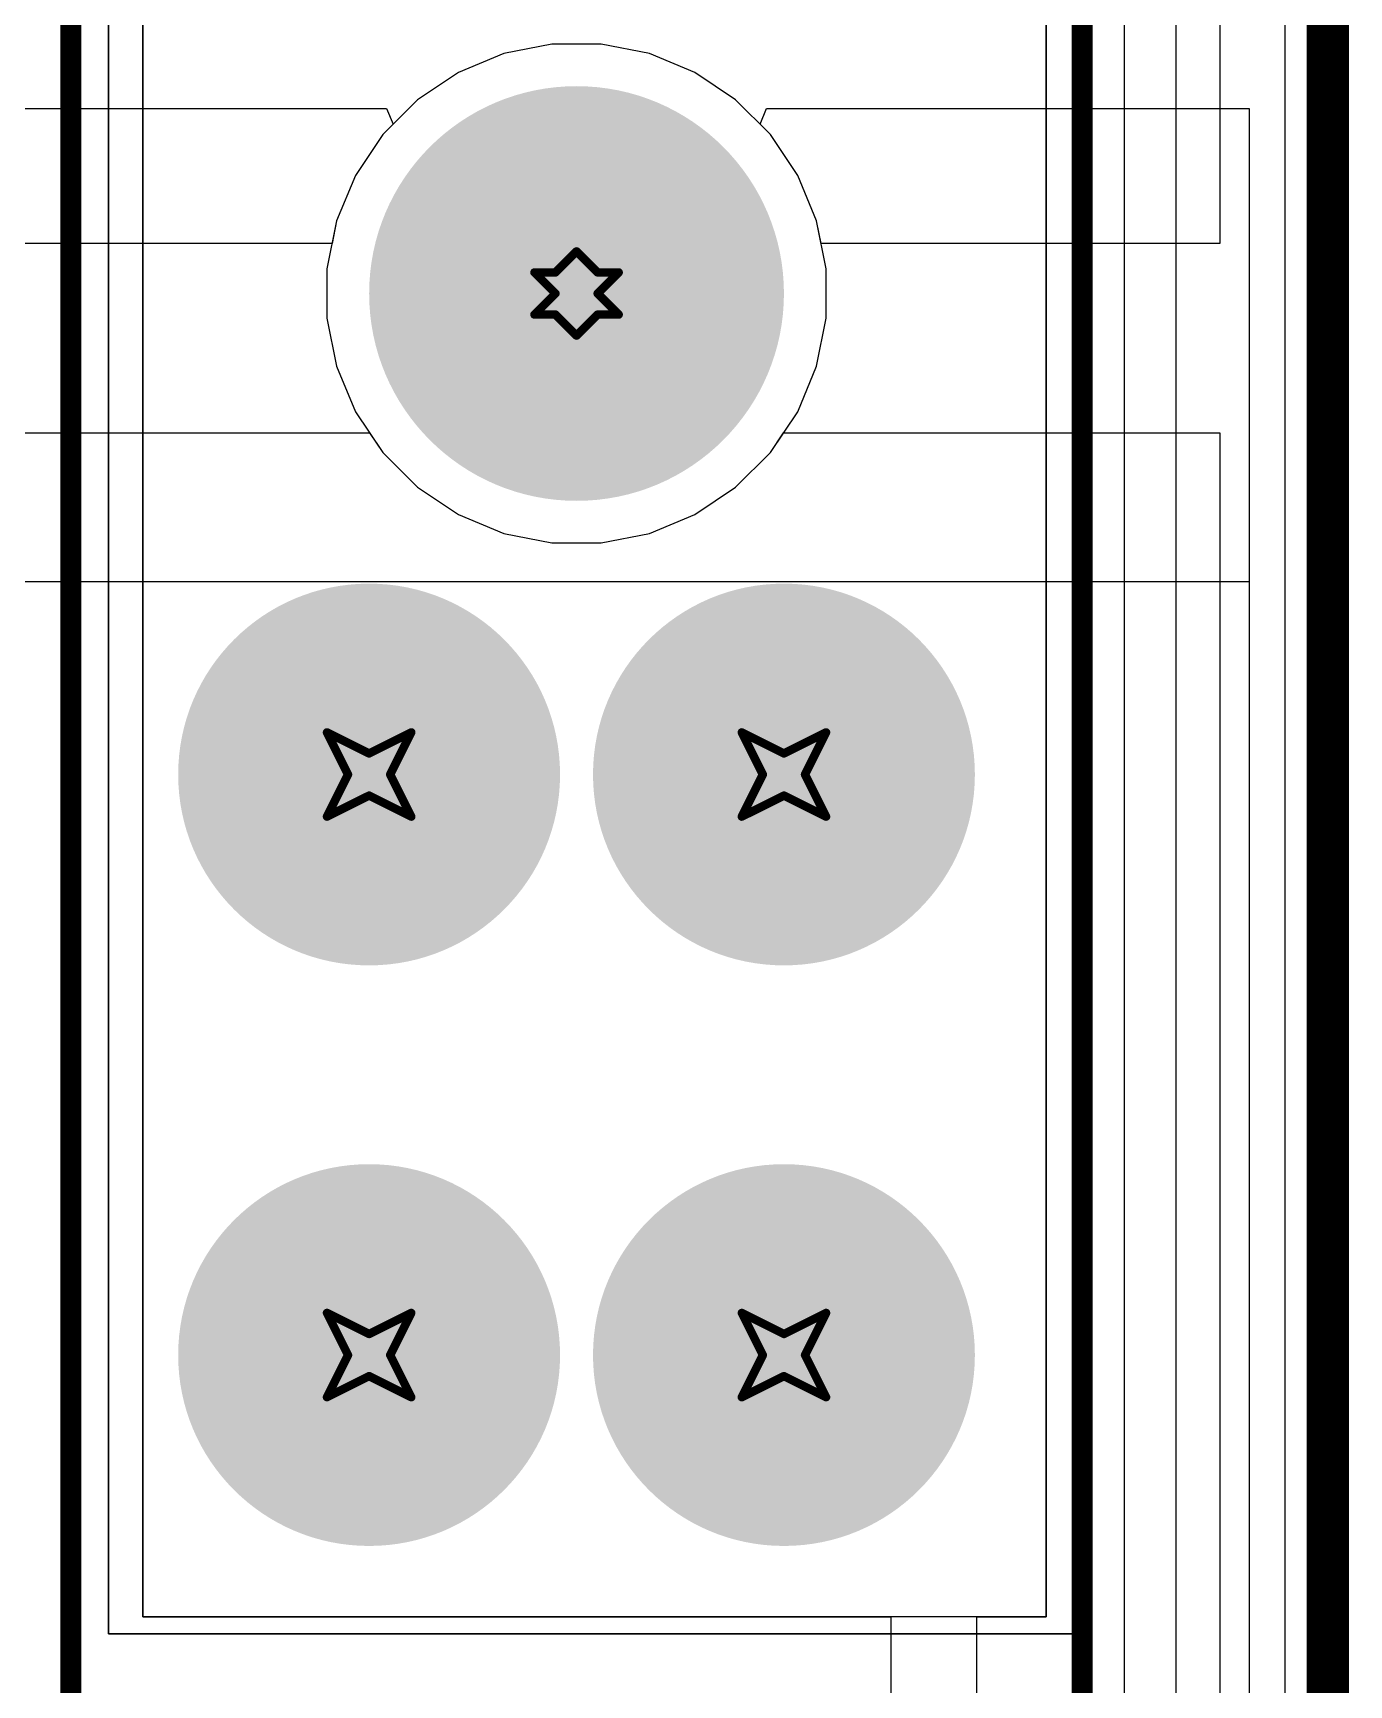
# Model space of a CAD drawing. Header units: inches. Extents: x -3 to 5259, y -3 to 5282.
# Drawn here: x 139.47 to 147.4, y 43.81 to 53.77 of the extents above; entities that cross this region are included whole.
import ezdxf

# ---------------------------------------------------------------- set-up
doc = ezdxf.new("R2010")
doc.units = ezdxf.units.IN
for name, color, linetype in [('Board Outline', 216, 'Continuous'), ('Bottom Layer', 5, 'Continuous'), ('Bottom Solder', 6, 'Continuous'), ('Drill Drawing', 1, 'Continuous'), ('Layer 1', 16, 'Continuous'), ('Layer 2', 76, 'Continuous'), ('Multi-Layer', 9, 'Continuous'), ('Pad Holes', 156, 'Continuous'), ('Top Layer', 1, 'Continuous'), ('Top Overlay', 2, 'Continuous'), ('Top Solder', 216, 'Continuous')]:
    doc.layers.add(name, color=color, linetype=linetype)

# ---------------------------------------------------------------- blocks, each defined once
blk = doc.blocks.new('178_6165_0002_193')
at = {"layer": 'Bottom Layer'}
h = blk.add_hatch(color=5, dxfattribs=at)
edge = h.paths.add_edge_path()
edge.add_arc((2.8999, 1.2501), 1.1, 0, 360)
h = blk.add_hatch(color=5, dxfattribs=at)
edge = h.paths.add_edge_path()
edge.add_arc((6.4, 1.2501), 1.1, 0, 360)
h = blk.add_hatch(color=5, dxfattribs=at)
edge = h.paths.add_edge_path()
edge.add_arc((2.8999, -1.2501), 1.1, 0, 360)
h = blk.add_hatch(color=5, dxfattribs=at)
edge = h.paths.add_edge_path()
edge.add_arc((6.4, -1.2501), 1.1, 0, 360)
at = {"layer": 'Bottom Solder'}
h = blk.add_hatch(color=6, dxfattribs=at)
edge = h.paths.add_edge_path()
edge.add_arc((2.8999, 1.2501), 1.1508, 0, 360)
h = blk.add_hatch(color=6, dxfattribs=at)
edge = h.paths.add_edge_path()
edge.add_arc((6.4, 1.2501), 1.1508, 0, 360)
h = blk.add_hatch(color=6, dxfattribs=at)
edge = h.paths.add_edge_path()
edge.add_arc((0, 0.0001), 0.1016, 0, 360)
h = blk.add_hatch(color=6, dxfattribs=at)
edge = h.paths.add_edge_path()
edge.add_arc((2.8999, -1.2501), 1.1508, 0, 360)
h = blk.add_hatch(color=6, dxfattribs=at)
edge = h.paths.add_edge_path()
edge.add_arc((6.4, -1.2501), 1.1508, 0, 360)
at = {"layer": 'Layer 1'}
h = blk.add_hatch(color=16, dxfattribs=at)
edge = h.paths.add_edge_path()
edge.add_arc((2.8999, 1.2501), 1.1, 0, 360)
h = blk.add_hatch(color=16, dxfattribs=at)
edge = h.paths.add_edge_path()
edge.add_arc((6.4, 1.2501), 1.1, 0, 360)
h = blk.add_hatch(color=16, dxfattribs=at)
edge = h.paths.add_edge_path()
edge.add_arc((2.8999, -1.2501), 1.1, 0, 360)
h = blk.add_hatch(color=16, dxfattribs=at)
edge = h.paths.add_edge_path()
edge.add_arc((6.4, -1.2501), 1.1, 0, 360)
at = {"layer": 'Layer 2'}
h = blk.add_hatch(color=76, dxfattribs=at)
edge = h.paths.add_edge_path()
edge.add_arc((2.8999, 1.2501), 1.1, 0, 360)
h = blk.add_hatch(color=76, dxfattribs=at)
edge = h.paths.add_edge_path()
edge.add_arc((6.4, 1.2501), 1.1, 0, 360)
h = blk.add_hatch(color=76, dxfattribs=at)
edge = h.paths.add_edge_path()
edge.add_arc((2.8999, -1.2501), 1.1, 0, 360)
h = blk.add_hatch(color=76, dxfattribs=at)
edge = h.paths.add_edge_path()
edge.add_arc((6.4, -1.2501), 1.1, 0, 360)
at = {"layer": 'Multi-Layer'}
h = blk.add_hatch(color=9, dxfattribs=at)
edge = h.paths.add_edge_path()
edge.add_arc((2.8999, 1.2501), 1.1, 0, 360)
h = blk.add_hatch(color=9, dxfattribs=at)
edge = h.paths.add_edge_path()
edge.add_arc((6.4, 1.2501), 1.1, 0, 360)
h = blk.add_hatch(color=9, dxfattribs=at)
edge = h.paths.add_edge_path()
edge.add_arc((2.8999, -1.2501), 1.1, 0, 360)
h = blk.add_hatch(color=9, dxfattribs=at)
edge = h.paths.add_edge_path()
edge.add_arc((6.4, -1.2501), 1.1, 0, 360)
at = {"layer": 'Pad Holes'}
h = blk.add_hatch(color=7, dxfattribs=at)
edge = h.paths.add_edge_path()
edge.add_arc((2.8999, 1.2501), 0.75, 0, 360)
h = blk.add_hatch(color=7, dxfattribs=at)
edge = h.paths.add_edge_path()
edge.add_arc((6.4, 1.2501), 0.75, 0, 360)
h = blk.add_hatch(color=7, dxfattribs=at)
edge = h.paths.add_edge_path()
edge.add_arc((0, 0.0001), 1.25, 0, 360)
h = blk.add_hatch(color=7, dxfattribs=at)
edge = h.paths.add_edge_path()
edge.add_arc((2.8999, -1.2501), 0.75, 0, 360)
h = blk.add_hatch(color=7, dxfattribs=at)
edge = h.paths.add_edge_path()
edge.add_arc((6.4, -1.2501), 0.75, 0, 360)
at = {"layer": 'Top Layer'}
h = blk.add_hatch(color=1, dxfattribs=at)
edge = h.paths.add_edge_path()
edge.add_arc((2.8999, 1.2501), 1.1, 0, 360)
h = blk.add_hatch(color=1, dxfattribs=at)
edge = h.paths.add_edge_path()
edge.add_arc((6.4, 1.2501), 1.1, 0, 360)
h = blk.add_hatch(color=1, dxfattribs=at)
edge = h.paths.add_edge_path()
edge.add_arc((2.8999, -1.2501), 1.1, 0, 360)
h = blk.add_hatch(color=1, dxfattribs=at)
edge = h.paths.add_edge_path()
edge.add_arc((6.4, -1.2501), 1.1, 0, 360)
at = {"layer": 'Top Solder'}
h = blk.add_hatch(color=216, dxfattribs=at)
edge = h.paths.add_edge_path()
edge.add_arc((2.8999, 1.2501), 1.1508, 0, 360)
h = blk.add_hatch(color=216, dxfattribs=at)
edge = h.paths.add_edge_path()
edge.add_arc((6.4, 1.2501), 1.1508, 0, 360)
h = blk.add_hatch(color=216, dxfattribs=at)
edge = h.paths.add_edge_path()
edge.add_arc((0, 0.0001), 0.1016, 0, 360)
h = blk.add_hatch(color=216, dxfattribs=at)
edge = h.paths.add_edge_path()
edge.add_arc((2.8999, -1.2501), 1.1508, 0, 360)
h = blk.add_hatch(color=216, dxfattribs=at)
edge = h.paths.add_edge_path()
edge.add_arc((6.4, -1.2501), 1.1508, 0, 360)
at = {"layer": 'Top Overlay'}
for points in [[(10.033, 3.0481, 0.127, 0.127, 0), (-10.033, 3.0481, 0.127, 0.127, 0)], [(10.033, -3.0479, 0.127, 0.127, 0), (-10.033, -3.0479, 0.127, 0.127, 0)]]:
    blk.add_lwpolyline(points, format="xyseb", dxfattribs=at)

msp = doc.modelspace()

# ---------------------------------------------------------------- linework, layer by layer
at = {"layer": 'Board Outline'}
msp.add_lwpolyline([(147.2777, -2.7223, 0.254, 0.254, 0), (147.2777, 107.2777, 0.254, 0.254, 0)], format="xyseb", dxfattribs=at)
at = {"layer": 'Bottom Layer'}
for p, q in [((146.3616, 99.4072), (146.3616, 5.17)), ((146.05, 99.1957), (146.05, 5.3753)), ((139.9286, 44.1198), (139.9286, 60.325)), ((139.9286, 60.325), (139.9286, 44.1198)), ((139.9286, 60.325), (139.9286, 44.1198)), ((145.7974, 60.325), (145.7974, 44.1198)), ((145.7974, 44.1198), (145.7974, 60.325)), ((145.7974, 44.1198), (145.7974, 60.325)), ((145.7974, 44.1198), (139.9286, 44.1198)), ((139.9286, 44.1198), (145.7974, 44.1198)), ((139.9286, 44.1198), (145.7974, 44.1198))]:
    msp.add_line(p, q, dxfattribs=at)
at = {"layer": 'Drill Drawing'}
for points in [[(142.6224, 52.3267, 0.0508, 0.0508, 0), (142.7494, 52.4537, 0.0508, 0.0508, 0)], [(142.7494, 52.4537, 0.0508, 0.0508, 0), (142.8764, 52.3267, 0.0508, 0.0508, 0)], [(142.4954, 52.3267, 0.0508, 0.0508, 0), (142.6224, 52.1997, 0.0508, 0.0508, 0)], [(142.4954, 52.3267, 0.0508, 0.0508, 0), (142.6224, 52.3267, 0.0508, 0.0508, 0)], [(142.8764, 52.3267, 0.0508, 0.0508, 0), (143.0034, 52.3267, 0.0508, 0.0508, 0)], [(142.8764, 52.1997, 0.0508, 0.0508, 0), (143.0034, 52.3267, 0.0508, 0.0508, 0)], [(142.4954, 52.0727, 0.0508, 0.0508, 0), (142.6224, 52.1997, 0.0508, 0.0508, 0)], [(142.8764, 52.1997, 0.0508, 0.0508, 0), (143.0034, 52.0727, 0.0508, 0.0508, 0)], [(142.4954, 52.0727, 0.0508, 0.0508, 0), (142.6224, 52.0727, 0.0508, 0.0508, 0)], [(142.6224, 52.0727, 0.0508, 0.0508, 0), (142.7494, 51.9457, 0.0508, 0.0508, 0)], [(142.7494, 51.9457, 0.0508, 0.0508, 0), (142.8764, 52.0727, 0.0508, 0.0508, 0)], [(142.8764, 52.0727, 0.0508, 0.0508, 0), (143.0034, 52.0727, 0.0508, 0.0508, 0)], [(141.2452, 49.5538, 0.0508, 0.0508, 0), (141.4992, 49.4268, 0.0508, 0.0508, 0)], [(141.2452, 49.5538, 0.0508, 0.0508, 0), (141.3722, 49.2998, 0.0508, 0.0508, 0)], [(141.4992, 49.4268, 0.0508, 0.0508, 0), (141.7532, 49.5538, 0.0508, 0.0508, 0)], [(141.6262, 49.2998, 0.0508, 0.0508, 0), (141.7532, 49.5538, 0.0508, 0.0508, 0)], [(143.7454, 49.5538, 0.0508, 0.0508, 0), (143.9994, 49.4268, 0.0508, 0.0508, 0)], [(143.7454, 49.5538, 0.0508, 0.0508, 0), (143.8724, 49.2998, 0.0508, 0.0508, 0)], [(143.9994, 49.4268, 0.0508, 0.0508, 0), (144.2534, 49.5538, 0.0508, 0.0508, 0)], [(144.1264, 49.2998, 0.0508, 0.0508, 0), (144.2534, 49.5538, 0.0508, 0.0508, 0)], [(141.2452, 49.0458, 0.0508, 0.0508, 0), (141.3722, 49.2998, 0.0508, 0.0508, 0)], [(141.6262, 49.2998, 0.0508, 0.0508, 0), (141.7532, 49.0458, 0.0508, 0.0508, 0)], [(143.7454, 49.0458, 0.0508, 0.0508, 0), (143.8724, 49.2998, 0.0508, 0.0508, 0)], [(144.1264, 49.2998, 0.0508, 0.0508, 0), (144.2534, 49.0458, 0.0508, 0.0508, 0)], [(141.2452, 49.0458, 0.0508, 0.0508, 0), (141.4992, 49.1728, 0.0508, 0.0508, 0)], [(141.4992, 49.1728, 0.0508, 0.0508, 0), (141.7532, 49.0458, 0.0508, 0.0508, 0)], [(143.7454, 49.0458, 0.0508, 0.0508, 0), (143.9994, 49.1728, 0.0508, 0.0508, 0)], [(143.9994, 49.1728, 0.0508, 0.0508, 0), (144.2534, 49.0458, 0.0508, 0.0508, 0)], [(141.2452, 46.0537, 0.0508, 0.0508, 0), (141.4992, 45.9267, 0.0508, 0.0508, 0)], [(141.2452, 46.0537, 0.0508, 0.0508, 0), (141.3722, 45.7997, 0.0508, 0.0508, 0)], [(141.4992, 45.9267, 0.0508, 0.0508, 0), (141.7532, 46.0537, 0.0508, 0.0508, 0)], [(141.6262, 45.7997, 0.0508, 0.0508, 0), (141.7532, 46.0537, 0.0508, 0.0508, 0)], [(143.7454, 46.0537, 0.0508, 0.0508, 0), (143.9994, 45.9267, 0.0508, 0.0508, 0)], [(143.7454, 46.0537, 0.0508, 0.0508, 0), (143.8724, 45.7997, 0.0508, 0.0508, 0)], [(143.9994, 45.9267, 0.0508, 0.0508, 0), (144.2534, 46.0537, 0.0508, 0.0508, 0)], [(144.1264, 45.7997, 0.0508, 0.0508, 0), (144.2534, 46.0537, 0.0508, 0.0508, 0)], [(141.2452, 45.5457, 0.0508, 0.0508, 0), (141.3722, 45.7997, 0.0508, 0.0508, 0)], [(141.6262, 45.7997, 0.0508, 0.0508, 0), (141.7532, 45.5457, 0.0508, 0.0508, 0)], [(143.7454, 45.5457, 0.0508, 0.0508, 0), (143.8724, 45.7997, 0.0508, 0.0508, 0)], [(144.1264, 45.7997, 0.0508, 0.0508, 0), (144.2534, 45.5457, 0.0508, 0.0508, 0)], [(141.2452, 45.5457, 0.0508, 0.0508, 0), (141.4992, 45.6727, 0.0508, 0.0508, 0)], [(141.4992, 45.6727, 0.0508, 0.0508, 0), (141.7532, 45.5457, 0.0508, 0.0508, 0)], [(143.7454, 45.5457, 0.0508, 0.0508, 0), (143.9994, 45.6727, 0.0508, 0.0508, 0)], [(143.9994, 45.6727, 0.0508, 0.0508, 0), (144.2534, 45.5457, 0.0508, 0.0508, 0)]]:
    msp.add_lwpolyline(points, format="xyseb", dxfattribs=at)
for points in [[(142.7367, 52.4537, 0.0254, 0.0254, 1), (142.7621, 52.4537, 0.0254, 0.0254, 1)], [(142.7367, 52.4537, 0.0254, 0.0254, 1), (142.7621, 52.4537, 0.0254, 0.0254, 1)], [(142.4827, 52.3267, 0.0254, 0.0254, 1), (142.5081, 52.3267, 0.0254, 0.0254, 1)], [(142.4827, 52.3267, 0.0254, 0.0254, 1), (142.5081, 52.3267, 0.0254, 0.0254, 1)], [(142.6097, 52.3267, 0.0254, 0.0254, 1), (142.6351, 52.3267, 0.0254, 0.0254, 1)], [(142.6097, 52.3267, 0.0254, 0.0254, 1), (142.6351, 52.3267, 0.0254, 0.0254, 1)], [(142.8637, 52.3267, 0.0254, 0.0254, 1), (142.8891, 52.3267, 0.0254, 0.0254, 1)], [(142.8637, 52.3267, 0.0254, 0.0254, 1), (142.8891, 52.3267, 0.0254, 0.0254, 1)], [(142.9907, 52.3267, 0.0254, 0.0254, 1), (143.0161, 52.3267, 0.0254, 0.0254, 1)], [(142.9907, 52.3267, 0.0254, 0.0254, 1), (143.0161, 52.3267, 0.0254, 0.0254, 1)], [(142.6097, 52.1997, 0.0254, 0.0254, 1), (142.6351, 52.1997, 0.0254, 0.0254, 1)], [(142.6097, 52.1997, 0.0254, 0.0254, 1), (142.6351, 52.1997, 0.0254, 0.0254, 1)], [(142.8637, 52.1997, 0.0254, 0.0254, 1), (142.8891, 52.1997, 0.0254, 0.0254, 1)], [(142.8637, 52.1997, 0.0254, 0.0254, 1), (142.8891, 52.1997, 0.0254, 0.0254, 1)], [(142.4827, 52.0727, 0.0254, 0.0254, 1), (142.5081, 52.0727, 0.0254, 0.0254, 1)], [(142.4827, 52.0727, 0.0254, 0.0254, 1), (142.5081, 52.0727, 0.0254, 0.0254, 1)], [(142.6097, 52.0727, 0.0254, 0.0254, 1), (142.6351, 52.0727, 0.0254, 0.0254, 1)], [(142.6097, 52.0727, 0.0254, 0.0254, 1), (142.6351, 52.0727, 0.0254, 0.0254, 1)], [(142.8637, 52.0727, 0.0254, 0.0254, 1), (142.8891, 52.0727, 0.0254, 0.0254, 1)], [(142.8637, 52.0727, 0.0254, 0.0254, 1), (142.8891, 52.0727, 0.0254, 0.0254, 1)], [(142.9907, 52.0727, 0.0254, 0.0254, 1), (143.0161, 52.0727, 0.0254, 0.0254, 1)], [(142.9907, 52.0727, 0.0254, 0.0254, 1), (143.0161, 52.0727, 0.0254, 0.0254, 1)], [(142.7367, 51.9457, 0.0254, 0.0254, 1), (142.7621, 51.9457, 0.0254, 0.0254, 1)], [(142.7367, 51.9457, 0.0254, 0.0254, 1), (142.7621, 51.9457, 0.0254, 0.0254, 1)], [(141.2325, 49.5538, 0.0254, 0.0254, 1), (141.2579, 49.5538, 0.0254, 0.0254, 1)], [(141.2325, 49.5538, 0.0254, 0.0254, 1), (141.2579, 49.5538, 0.0254, 0.0254, 1)], [(141.7405, 49.5538, 0.0254, 0.0254, 1), (141.7659, 49.5538, 0.0254, 0.0254, 1)], [(141.7405, 49.5538, 0.0254, 0.0254, 1), (141.7659, 49.5538, 0.0254, 0.0254, 1)], [(143.7327, 49.5538, 0.0254, 0.0254, 1), (143.7581, 49.5538, 0.0254, 0.0254, 1)], [(143.7327, 49.5538, 0.0254, 0.0254, 1), (143.7581, 49.5538, 0.0254, 0.0254, 1)], [(144.2407, 49.5538, 0.0254, 0.0254, 1), (144.2661, 49.5538, 0.0254, 0.0254, 1)], [(144.2407, 49.5538, 0.0254, 0.0254, 1), (144.2661, 49.5538, 0.0254, 0.0254, 1)], [(141.4865, 49.4268, 0.0254, 0.0254, 1), (141.5119, 49.4268, 0.0254, 0.0254, 1)], [(141.4865, 49.4268, 0.0254, 0.0254, 1), (141.5119, 49.4268, 0.0254, 0.0254, 1)], [(143.9867, 49.4268, 0.0254, 0.0254, 1), (144.0121, 49.4268, 0.0254, 0.0254, 1)], [(143.9867, 49.4268, 0.0254, 0.0254, 1), (144.0121, 49.4268, 0.0254, 0.0254, 1)], [(141.3595, 49.2998, 0.0254, 0.0254, 1), (141.3849, 49.2998, 0.0254, 0.0254, 1)], [(141.3595, 49.2998, 0.0254, 0.0254, 1), (141.3849, 49.2998, 0.0254, 0.0254, 1)], [(141.6135, 49.2998, 0.0254, 0.0254, 1), (141.6389, 49.2998, 0.0254, 0.0254, 1)], [(141.6135, 49.2998, 0.0254, 0.0254, 1), (141.6389, 49.2998, 0.0254, 0.0254, 1)], [(143.8597, 49.2998, 0.0254, 0.0254, 1), (143.8851, 49.2998, 0.0254, 0.0254, 1)], [(143.8597, 49.2998, 0.0254, 0.0254, 1), (143.8851, 49.2998, 0.0254, 0.0254, 1)], [(144.1137, 49.2998, 0.0254, 0.0254, 1), (144.1391, 49.2998, 0.0254, 0.0254, 1)], [(144.1137, 49.2998, 0.0254, 0.0254, 1), (144.1391, 49.2998, 0.0254, 0.0254, 1)], [(141.4865, 49.1728, 0.0254, 0.0254, 1), (141.5119, 49.1728, 0.0254, 0.0254, 1)], [(141.4865, 49.1728, 0.0254, 0.0254, 1), (141.5119, 49.1728, 0.0254, 0.0254, 1)], [(143.9867, 49.1728, 0.0254, 0.0254, 1), (144.0121, 49.1728, 0.0254, 0.0254, 1)], [(143.9867, 49.1728, 0.0254, 0.0254, 1), (144.0121, 49.1728, 0.0254, 0.0254, 1)], [(141.2325, 49.0458, 0.0254, 0.0254, 1), (141.2579, 49.0458, 0.0254, 0.0254, 1)], [(141.2325, 49.0458, 0.0254, 0.0254, 1), (141.2579, 49.0458, 0.0254, 0.0254, 1)], [(141.7405, 49.0458, 0.0254, 0.0254, 1), (141.7659, 49.0458, 0.0254, 0.0254, 1)], [(141.7405, 49.0458, 0.0254, 0.0254, 1), (141.7659, 49.0458, 0.0254, 0.0254, 1)], [(143.7327, 49.0458, 0.0254, 0.0254, 1), (143.7581, 49.0458, 0.0254, 0.0254, 1)], [(143.7327, 49.0458, 0.0254, 0.0254, 1), (143.7581, 49.0458, 0.0254, 0.0254, 1)], [(144.2407, 49.0458, 0.0254, 0.0254, 1), (144.2661, 49.0458, 0.0254, 0.0254, 1)], [(144.2407, 49.0458, 0.0254, 0.0254, 1), (144.2661, 49.0458, 0.0254, 0.0254, 1)], [(141.2325, 46.0537, 0.0254, 0.0254, 1), (141.2579, 46.0537, 0.0254, 0.0254, 1)], [(141.2325, 46.0537, 0.0254, 0.0254, 1), (141.2579, 46.0537, 0.0254, 0.0254, 1)], [(141.7405, 46.0537, 0.0254, 0.0254, 1), (141.7659, 46.0537, 0.0254, 0.0254, 1)], [(141.7405, 46.0537, 0.0254, 0.0254, 1), (141.7659, 46.0537, 0.0254, 0.0254, 1)], [(143.7327, 46.0537, 0.0254, 0.0254, 1), (143.7581, 46.0537, 0.0254, 0.0254, 1)], [(143.7327, 46.0537, 0.0254, 0.0254, 1), (143.7581, 46.0537, 0.0254, 0.0254, 1)], [(144.2407, 46.0537, 0.0254, 0.0254, 1), (144.2661, 46.0537, 0.0254, 0.0254, 1)], [(144.2407, 46.0537, 0.0254, 0.0254, 1), (144.2661, 46.0537, 0.0254, 0.0254, 1)], [(141.4865, 45.9267, 0.0254, 0.0254, 1), (141.5119, 45.9267, 0.0254, 0.0254, 1)], [(141.4865, 45.9267, 0.0254, 0.0254, 1), (141.5119, 45.9267, 0.0254, 0.0254, 1)], [(143.9867, 45.9267, 0.0254, 0.0254, 1), (144.0121, 45.9267, 0.0254, 0.0254, 1)], [(143.9867, 45.9267, 0.0254, 0.0254, 1), (144.0121, 45.9267, 0.0254, 0.0254, 1)], [(141.3595, 45.7997, 0.0254, 0.0254, 1), (141.3849, 45.7997, 0.0254, 0.0254, 1)], [(141.3595, 45.7997, 0.0254, 0.0254, 1), (141.3849, 45.7997, 0.0254, 0.0254, 1)], [(141.6135, 45.7997, 0.0254, 0.0254, 1), (141.6389, 45.7997, 0.0254, 0.0254, 1)], [(141.6135, 45.7997, 0.0254, 0.0254, 1), (141.6389, 45.7997, 0.0254, 0.0254, 1)], [(143.8597, 45.7997, 0.0254, 0.0254, 1), (143.8851, 45.7997, 0.0254, 0.0254, 1)], [(143.8597, 45.7997, 0.0254, 0.0254, 1), (143.8851, 45.7997, 0.0254, 0.0254, 1)], [(144.1137, 45.7997, 0.0254, 0.0254, 1), (144.1391, 45.7997, 0.0254, 0.0254, 1)], [(144.1137, 45.7997, 0.0254, 0.0254, 1), (144.1391, 45.7997, 0.0254, 0.0254, 1)], [(141.4865, 45.6727, 0.0254, 0.0254, 1), (141.5119, 45.6727, 0.0254, 0.0254, 1)], [(141.4865, 45.6727, 0.0254, 0.0254, 1), (141.5119, 45.6727, 0.0254, 0.0254, 1)], [(143.9867, 45.6727, 0.0254, 0.0254, 1), (144.0121, 45.6727, 0.0254, 0.0254, 1)], [(143.9867, 45.6727, 0.0254, 0.0254, 1), (144.0121, 45.6727, 0.0254, 0.0254, 1)], [(141.2325, 45.5457, 0.0254, 0.0254, 1), (141.2579, 45.5457, 0.0254, 0.0254, 1)], [(141.2325, 45.5457, 0.0254, 0.0254, 1), (141.2579, 45.5457, 0.0254, 0.0254, 1)], [(141.7405, 45.5457, 0.0254, 0.0254, 1), (141.7659, 45.5457, 0.0254, 0.0254, 1)], [(141.7405, 45.5457, 0.0254, 0.0254, 1), (141.7659, 45.5457, 0.0254, 0.0254, 1)], [(143.7327, 45.5457, 0.0254, 0.0254, 1), (143.7581, 45.5457, 0.0254, 0.0254, 1)], [(143.7327, 45.5457, 0.0254, 0.0254, 1), (143.7581, 45.5457, 0.0254, 0.0254, 1)], [(144.2407, 45.5457, 0.0254, 0.0254, 1), (144.2661, 45.5457, 0.0254, 0.0254, 1)], [(144.2407, 45.5457, 0.0254, 0.0254, 1), (144.2661, 45.5457, 0.0254, 0.0254, 1)]]:
    msp.add_lwpolyline(points, format="xyseb", close=True, dxfattribs=at)
at = {"layer": 'Layer 1'}
for p, q in [((147.0187, 107.0187), (147.0187, -2.4634)), ((140.1345, 44.2208), (140.1345, 60.0916)), ((140.1345, 60.0916), (140.1345, 44.2208)), ((145.5806, 60.0916), (145.5806, 44.2208)), ((145.5806, 44.2208), (145.5806, 60.0916)), ((145.5806, 44.2208), (140.1345, 44.2208)), ((140.1345, 44.2208), (144.643, 44.2208)), ((144.643, 44.2208), (144.643, 44.2208)), ((144.643, 44.2208), (144.643, 27.8016)), ((145.161, -2.4634), (145.161, 44.2208)), ((145.161, 44.2208), (145.5806, 44.2208))]:
    msp.add_line(p, q, dxfattribs=at)
at = {"layer": 'Layer 2'}
for p, q in [((146.6267, 80.6393), (146.6268, 52.5018)), ((142.6013, 53.7037), (142.3107, 53.6459)), ((142.8976, 53.7037), (142.6013, 53.7037)), ((143.1881, 53.6459), (142.8976, 53.7037)), ((142.3107, 53.6459), (142.037, 53.5326)), ((143.4618, 53.5326), (143.1881, 53.6459)), ((142.037, 53.5326), (141.7907, 53.368)), ((143.7082, 53.368), (143.4618, 53.5326)), ((141.7907, 53.368), (141.5812, 53.1585)), ((143.9177, 53.1585), (143.7082, 53.368)), ((141.5812, 53.1585), (141.4166, 52.9121)), ((144.0823, 52.9121), (143.9177, 53.1585)), ((141.4166, 52.9121), (141.3032, 52.6384)), ((144.1956, 52.6384), (144.0823, 52.9121)), ((141.3032, 52.6384), (141.276, 52.5018)), ((144.2228, 52.5018), (144.1956, 52.6384)), ((141.276, 52.5018), (119.2361, 52.5018)), ((146.6268, 52.5018), (144.2228, 52.5018)), ((119.2361, 51.3588), (141.5024, 51.3588)), ((141.5024, 51.3588), (141.5812, 51.241)), ((143.9177, 51.241), (143.9964, 51.3588)), ((143.9964, 51.3588), (146.6268, 51.3588)), ((146.6268, 51.3588), (146.6268, 34.29)), ((141.5812, 51.241), (141.7907, 51.0315)), ((143.7082, 51.0315), (143.9177, 51.241)), ((141.7907, 51.0315), (142.037, 50.8669)), ((143.4618, 50.8669), (143.7082, 51.0315)), ((142.037, 50.8669), (142.3107, 50.7535)), ((143.1881, 50.7535), (143.4618, 50.8669)), ((142.3107, 50.7535), (142.6013, 50.6957)), ((142.6013, 50.6957), (142.8976, 50.6957)), ((142.8976, 50.6957), (143.1881, 50.7535))]:
    msp.add_line(p, q, dxfattribs=at)
at = {"layer": 'Top Layer'}
for p, q in [((138.9983, 53.3146), (141.6046, 53.3146)), ((141.6046, 53.3146), (141.6434, 53.2207)), ((143.8554, 53.2207), (143.8943, 53.3146)), ((143.8943, 53.3146), (146.8023, 53.3146)), ((146.8023, 53.3146), (146.8023, 32.6239)), ((141.6434, 53.2207), (141.5812, 53.1585)), ((143.9177, 53.1585), (143.8554, 53.2207)), ((141.5812, 53.1585), (141.4166, 52.9121)), ((144.0823, 52.9121), (143.9177, 53.1585)), ((141.4166, 52.9121), (141.3032, 52.6384)), ((144.1956, 52.6384), (144.0823, 52.9121)), ((141.3032, 52.6384), (141.2454, 52.3479)), ((144.2534, 52.3479), (144.1956, 52.6384)), ((141.2454, 52.3479), (141.2454, 52.0516)), ((144.2534, 52.0516), (144.2534, 52.3479)), ((141.2454, 52.0516), (141.3032, 51.761)), ((144.1956, 51.761), (144.2534, 52.0516)), ((141.3032, 51.761), (141.4166, 51.4873)), ((144.0823, 51.4873), (144.1956, 51.761)), ((141.4166, 51.4873), (141.5812, 51.241)), ((143.9177, 51.241), (144.0823, 51.4873)), ((141.5812, 51.241), (141.7907, 51.0315)), ((143.7082, 51.0315), (143.9177, 51.241)), ((141.7907, 51.0315), (142.037, 50.8669)), ((143.4618, 50.8669), (143.7082, 51.0315)), ((142.037, 50.8669), (142.3107, 50.7535)), ((143.1881, 50.7535), (143.4618, 50.8669)), ((142.3107, 50.7535), (142.6013, 50.6957)), ((142.6013, 50.6957), (142.8976, 50.6957)), ((142.8976, 50.6957), (143.1881, 50.7535)), ((138.9983, 50.4644), (146.8023, 50.4644)), ((146.8023, 50.4644), (146.8023, 33.7723))]:
    msp.add_line(p, q, dxfattribs=at)

# ---------------------------------------------------------------- block references
at = {"rotation": 270}
msp.add_blockref('178_6165_0002_193', (142.7493, 52.1997), dxfattribs=at)

doc.saveas('drawing.dxf')
